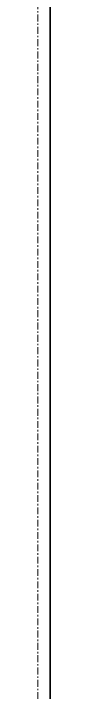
# Model space of a CAD drawing. Header units: millimetres. Extents: x -187664 to 435448, y -313239 to 299894.
# Drawn here: x 83605 to 83615, y -223721 to -223170 of the extents above; entities that cross this region are included whole.
import ezdxf

# ---------------------------------------------------------------- set-up
doc = ezdxf.new("R2010")
doc.units = ezdxf.units.MM
doc.linetypes.add('DPA_Grid _ Level 100', pattern=[10, 5.5, -1.6, 1.3, -1.6])
for name, color, linetype, lineweight in [('I-WALL-E', 7, 'Continuous', 35), ('S-GRID', 7, 'Continuous', 0), ('WALL-E', 7, 'Continuous', 35)]:
    doc.layers.add(name, color=color, linetype=linetype, lineweight=lineweight)

msp = doc.modelspace()

# ---------------------------------------------------------------- linework, layer by layer
at = {"layer": 'I-WALL-E', "color": 7}
msp.add_line((83614.647, -224245.198), (83614.647, -222395.198), dxfattribs=at)
at = {"layer": 'S-GRID', "color": 7, "linetype": 'DPA_Grid _ Level 100'}
msp.add_line((83604.644, -229056.553), (83604.644, -208295.861), dxfattribs=at)
at = {"layer": 'WALL-E', "color": 7}
for p, q in [((83614.647, -223945.198), (83614.647, -222395.198)), ((83614.647, -222395.198), (83614.647, -224245.198)), ((83614.647, -224245.198), (83614.647, -222395.198)), ((83614.647, -224245.198), (83614.647, -222395.198)), ((83614.647, -222395.198), (83614.647, -224245.198))]:
    msp.add_line(p, q, dxfattribs=at)

doc.saveas('drawing.dxf')
